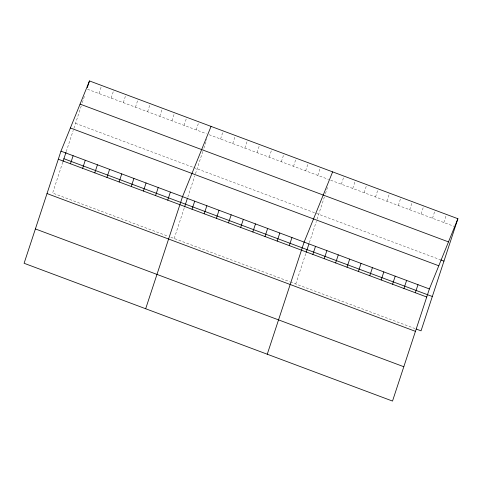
<?xml version="1.0" encoding="UTF-8"?>
<svg xmlns="http://www.w3.org/2000/svg" width="482" height="482" viewBox="0 0 482 482"><rect width="100%" height="100%" fill="white"/><g stroke="black" fill="none" stroke-linecap="round" stroke-linejoin="round"><path stroke-width="0.36" stroke-dasharray="2.41 1.81" d="M62.781 162.151L52.616 193.053L168.116 236.246M66.233 151.637L73.216 130.411M73.915 128.29L81.862 104.106M82.314 102.732L84.573 95.864M98.991 93.544L101.642 85.483M111.149 98.093L113.8 90.026M123.302 102.636L125.953 94.574M135.46 107.185L138.111 99.123M147.619 111.734L150.27 103.666M159.777 116.276L162.428 108.215M171.935 120.825L174.586 112.764M184.094 125.374L186.745 117.307M196.252 129.923L198.903 121.856M174.195 238.524L184.582 206.929M187.811 197.108L194.794 175.882M195.493 173.761L203.44 149.577M203.892 148.203L206.826 139.274M220.569 139.015L223.22 130.953M232.722 143.564L235.373 135.496M244.88 148.107L247.531 140.045M257.039 152.655L259.69 144.594M269.197 157.204L271.848 149.137M281.355 161.747L284.006 153.686M293.514 166.296L296.165 158.235M305.672 170.845L308.323 162.777M317.831 175.388L320.482 167.326M295.773 283.994L305.937 253.086M309.39 242.579L316.373 221.352M317.066 219.226L325.019 195.047M325.471 193.674L327.501 187.492M341.377 184.196L344.028 176.135M352.764 188.456L355.415 180.388M364.151 192.716L366.802 184.648M375.538 196.975L378.189 188.908M386.926 201.229L389.577 193.168M398.313 205.489L400.964 197.427M409.7 209.748L412.351 201.687M421.087 214.008L423.738 205.947M432.474 218.268L435.126 210.206M443.862 222.527L446.513 214.46M87.507 89.248L206.38 133.707M209.086 134.719L328.634 179.431M330.658 180.19L453.911 226.281M75.541 123.338L193.065 167.29M193.74 167.543L439.939 259.617M170.821 237.258L289.694 281.717M290.369 281.97L415.008 328.585"/><path stroke-width="0.72" d="M60.961 151.161L24.1 263.28L392.517 401.066L429.384 288.947L457.9 218.72L89.483 80.934L60.961 151.161L429.384 288.947M63.003 161.464L66.004 152.348M87.272 87.652L89.483 80.934M70.468 163.772L73.119 155.704M82.627 168.32L85.278 160.253M94.785 172.863L97.436 164.802M106.944 177.412L109.595 169.351M119.102 181.961L121.753 173.894M131.261 186.504L133.912 178.442M143.419 191.053L146.07 182.991M155.572 195.602L158.223 187.534M167.73 200.144L170.381 192.083M145.678 308.751L182.539 196.632L211.062 126.405M184.582 206.929L187.347 198.524M192.047 209.242L194.698 201.175M204.205 213.785L206.856 205.724M216.364 218.334L219.015 210.273M228.522 222.883L231.173 214.815M240.681 227.426L243.332 219.364M252.839 231.975L255.49 223.913M264.992 236.523L267.643 228.456M277.15 241.072L279.801 233.005M289.308 245.615L291.959 237.554M267.257 354.216L304.118 242.103L332.64 171.875M306.16 252.399L308.926 243.994M312.854 254.424L315.505 246.356M324.241 258.683L326.892 250.616M335.629 262.943L338.28 254.876M347.016 267.197L349.667 259.135M358.403 271.456L361.054 263.395M369.79 275.716L372.441 267.655M381.178 279.976L383.829 271.914M392.565 284.235L395.216 276.168M403.952 288.495L406.603 280.428M415.339 292.755L417.99 284.687M457.9 218.72L421.039 330.839L416.346 329.086M80.072 104.106L448.489 241.898M440.608 259.87L443.958 261.123M70.372 127.983L438.795 265.775M63.907 158.717L432.33 296.502M58.31 159.223L426.727 297.008M47.019 193.559L415.442 331.351M35.391 228.938L403.808 366.73"/></g></svg>
